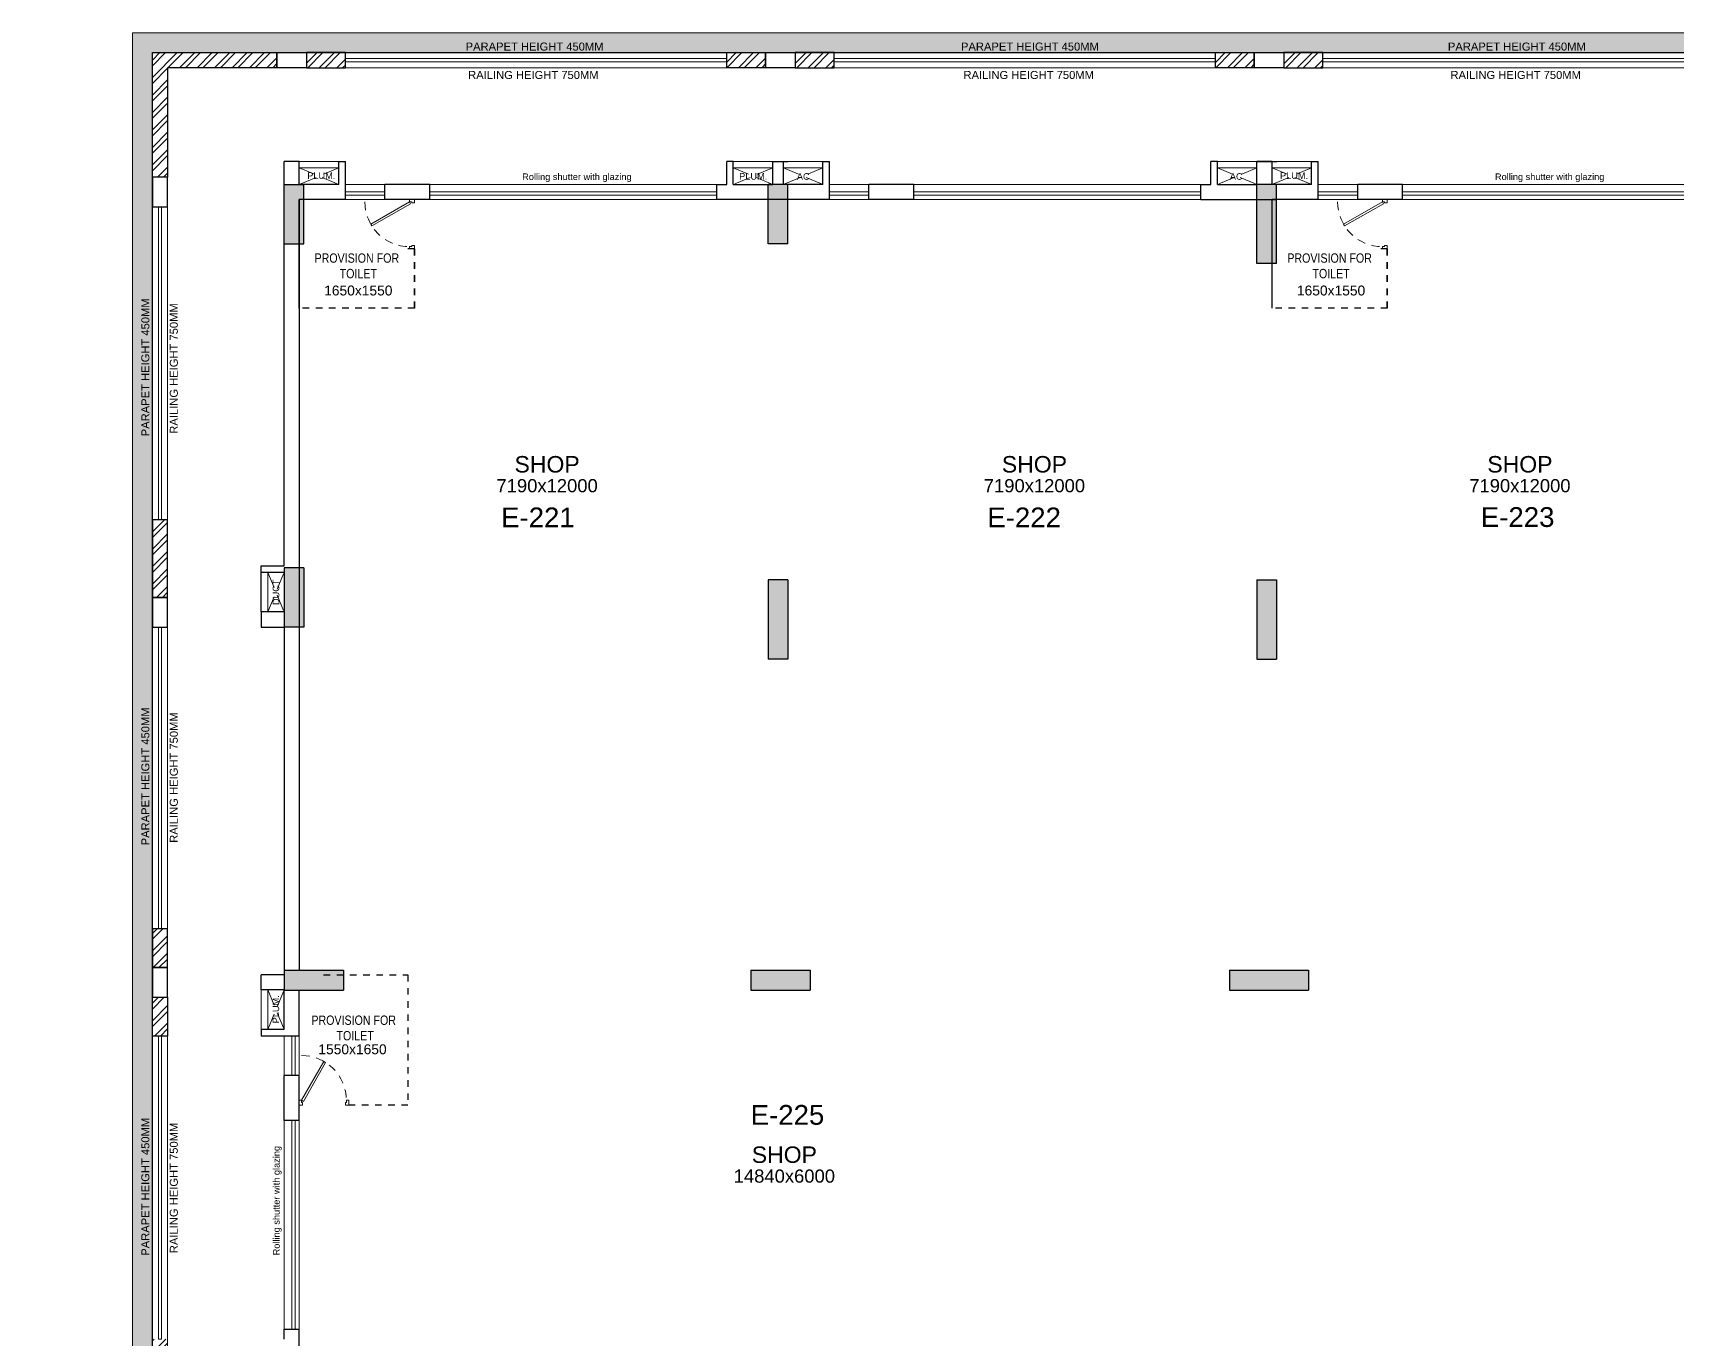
# Model space of a CAD drawing. Header units: metres. Extents: x 9819 to 10514, y 4405 to 4599.
# Drawn here: x 10268.53 to 10293.5, y 4477.4 to 4497.23 of the extents above; entities that cross this region are included whole.
import ezdxf
from ezdxf.enums import TextEntityAlignment as Align

# ---------------------------------------------------------------- set-up
doc = ezdxf.new("R2010")
doc.units = ezdxf.units.M
doc.header["$MEASUREMENT"] = 0
doc.linetypes.add('DASHED2', pattern=[0.375, 0.25, -0.125])
doc.linetypes.add('HIDDEN', pattern=[0.375, 0.25, -0.125])
for name, color, linetype, lineweight in [('A_BUP AREA', 2, 'Continuous', 25), ('A_COMMENTS', 3, 'Continuous', 0), ('A_CONC', 1, 'Continuous', 30), ('A_DOOR-WIN', 23, 'Continuous', 9), ('A_DOTTED', 8, 'HIDDEN', 0), ('A_GLAZE', 140, 'Continuous', 5), ('A_LEDGE', 252, 'Continuous', 15), ('A_SHOP NO.', 113, 'Continuous', 5), ('A_SILL 0.09', 9, 'Continuous', 9), ('A_SILL 0.25', 25, 'Continuous', 15), ('A_TEXT', 7, 'Continuous', 5), ('A_WALL', 7, 'Continuous', 30), ('A_Wall Hatch', 8, 'Continuous', 5), ('Doorline', 251, 'DASHED2', 13)]:
    doc.layers.add(name, color=color, linetype=linetype, lineweight=lineweight)
doc.layers.add('A_COL. NO', color=4, linetype='Continuous')
doc.layers.add('STRU. COL.', color=1, linetype='Continuous')
doc.layers.get('A_COL. NO').off()
doc.styles.add('A', font='ARIALN.TTF')
doc.styles.get("Standard").update_dxf_attribs({"font": 'arial.ttf'})

# ---------------------------------------------------------------- blocks, each defined once
blk = doc.blocks.new('D 750')
at = {"layer": 'A_DOOR-WIN'}
for points in [[(-0.372, 0.665), (-0.035, 0.075), (-0.063, 0.059), (-0.4, 0.649)], [(-0.75, 0.075), (-0.75, 0), (-0.7, 0), (-0.7, 0.043), (-0.715, 0.043), (-0.715, 0.075)], [(0, 0.075), (0, 0), (-0.05, 0), (-0.05, 0.043), (-0.035, 0.043), (-0.035, 0.075)]]:
    blk.add_lwpolyline(points, close=True, dxfattribs=at)
at = {"layer": 'Doorline', "ltscale": 0.5}
blk.add_arc((-0.035, 0.075), 0.68, 90, 180, dxfattribs=at)
blk = doc.blocks.new('Typical shops 2nd')
at = {"layer": 'A_DOOR-WIN'}
for p, q in [((0.465, -5.38), (0.465, -2.21)), ((0.515, -5.38), (0.515, -2.21))]:
    blk.add_line(p, q, dxfattribs=at)
at = {"layer": 'A_DOTTED'}
for p, q in [((0.1, -0.83), (0.35, -0.23)), ((0.1, -0.23), (0.35, -0.83))]:
    blk.add_line(p, q, dxfattribs=at)
at = {"layer": 'A_GLAZE'}
for p, q in [((0.465, -1.53), (0.465, -0.93)), ((0.515, -1.53), (0.515, -0.93))]:
    blk.add_line(p, q, dxfattribs=at)
at = {"layer": 'A_LEDGE'}
for p, q in [((0, -0.83), (0, -0.23)), ((0.1, -0.83), (0.1, -0.23))]:
    blk.add_line(p, q, dxfattribs=at)
at = {"layer": 'A_SILL 0.09'}
for p, q in [((0.35, -1.53), (0.35, -0.93)), ((0.58, -1.53), (0.58, -0.93)), ((0.35, -5.38), (0.35, -2.21)), ((0.58, -2.21), (0.58, -5.38))]:
    blk.add_line(p, q, dxfattribs=at)
at = {"layer": 'A_WALL'}
for p, q in [((0, -0.23), (0, 0)), ((0.35, -0.23), (0, -0.23)), ((0.35, -0.83), (0.35, -0.23)), ((0.58, -0.93), (0.58, -0.23)), ((0.35, -0.83), (0, -0.83)), ((0, -0.83), (0, -0.93)), ((0.58, -0.93), (0, -0.93)), ((0.35, -2.21), (0.35, -1.53)), ((0.58, -1.53), (0.35, -1.53)), ((0.58, -2.21), (0.58, -1.53)), ((0.58, -2.21), (0.35, -2.21)), ((0.35, -5.53), (0.35, -5.38)), ((0.35, -5.38), (0.58, -5.38)), ((0.58, -6.46), (0.58, -5.38))]:
    blk.add_line(p, q, dxfattribs=at)
at = {"layer": 'A_WALL', "color": 252, "linetype": 'DASHED2', "ltscale": 0.3, "true_color": 0x939598}
blk.add_lwpolyline([(0.95, 0), (2.23, 0), (2.23, -1.98), (1.33, -1.98)], dxfattribs=at)
at = {"layer": 'A_DOOR-WIN', "xscale": -1}
blk.add_blockref('D 750', (0.58, -1.98), dxfattribs=at)
at = {"insert": (0.419, -0.618), "char_height": 0.1411, "width": 1.97366, "attachment_point": 1, "style": 'A'}
blk.add_mtext('\\pxqc;PROVISION FOR\\P TOILET ', dxfattribs=at)
at = {"layer": 'A_TEXT'}
for s, p in [('PLUM.', (0.274, -0.523)), ('Rolling shutter with glazing', (0.282, -3.428))]:
    blk.add_text(s, height=0.1, rotation=90, dxfattribs=at).set_placement(p, align=Align.CENTER)
for s, height, p in [('1550x1650', 0.15, (1.388, -1.205)), ('SHOP', 0.25, (7.945, -2.855)), ('14840x6000', 0.2, (7.945, -3.155))]:
    blk.add_text(s, height=height, dxfattribs=at).set_placement(p, align=Align.CENTER)
blk = doc.blocks.new('col')
at = {"linetype": 'Continuous'}
blk.add_hatch(color=256, dxfattribs=at).paths.add_polyline_path([(0, 0), (1, 0), (1, 1), (0, 1), (0, 0)])
at = {"linetype": 'Continuous', "lineweight": 25}
for p, q in [((0, 1), (1, 1)), ((0, 1), (0, 0)), ((1, 1), (1, 0)), ((0, 0), (1, 0))]:
    blk.add_line(p, q, dxfattribs=at)
blk = doc.blocks.new('WING-E REVISED COLU.')
at = {"layer": 'STRU. COL.', "zscale": 0.23}
for p, xscale, yscale, rotation in [((5452.425, -8836.166), -0.3, 0.9, 180), ((5460.075, -8836.166), 0.3, 0.9, 180), ((5467.495, -8836.166), 0.3, 1.2, 180), ((5467.495, -8842.171), -1.2, 0.3, 90)]:
    blk.add_blockref('col', p, dxfattribs=dict(at, xscale=xscale, yscale=yscale, rotation=rotation))
for p, xscale, yscale in [((5452.725, -8842.886), -0.3, 0.9), ((5460.075, -8843.371), -0.3, 1.2), ((5452.425, -8848.396), 0.9, 0.3), ((5459.51, -8848.396), 0.9, 0.3), ((5466.78, -8848.396), 1.2, 0.3)]:
    blk.add_blockref('col', p, dxfattribs=dict(at, xscale=xscale, yscale=yscale))
blk = doc.blocks.new('A$C682559e5')
at = {"lineweight": 30, "true_color": 0x636466}
h = blk.add_hatch(dxfattribs=at)
h.set_pattern_fill('ANSI32', color=251, scale=0.5)
h.set_pattern_definition([(45, (-9910.29707, -4328.92705), (-0.1325825215, 0.1325825215), []), (45, (-9910.20869, -4328.92705), (-0.1325825215, 0.1325825215), [])])
h.paths.add_polyline_path([(-1.89, 78.31), (-1.89, 78.08), (-0.23, 78.08), (-0.23, 76.42), (0, 76.42), (0, 78.31)])
h.paths.add_polyline_path([(0, 75.38), (0, 75.97), (-0.23, 75.97), (-0.23, 75.38)])
h.paths.add_polyline_path([(0, 64.55), (0, 63.96), (-0.23, 63.96), (-0.23, 64.55)])
h.paths.add_polyline_path([(0, 62.92), (0, 63.51), (-0.23, 63.51), (-0.23, 62.92)])
h.paths.add_polyline_path([(0, 58.32), (0, 57.73), (-0.23, 57.73), (-0.23, 58.32)])
h.paths.add_polyline_path([(0, 56.69), (0, 57.28), (-0.23, 57.28), (-0.23, 56.69)])
h.paths.add_polyline_path([(0, 52.09), (0, 51.5), (-0.23, 51.5), (-0.23, 52.09)])
h.paths.add_polyline_path([(0, 50.46), (0, 51.05), (-0.23, 51.05), (-0.23, 50.46)])
h.paths.add_polyline_path([(0, 45.86), (0, 45.27), (-0.23, 45.27), (-0.23, 45.86)])
h.paths.add_polyline_path([(0, 44.23), (0, 44.82), (-0.23, 44.82), (-0.23, 44.23)])
h.paths.add_polyline_path([(0, 39.63), (0, 39.04), (-0.23, 39.04), (-0.23, 39.63)])
h.paths.add_polyline_path([(0, 38), (0, 38.59), (-0.23, 38.59), (-0.23, 38)])
h.paths.add_polyline_path([(0, 33.62), (0, 33.03), (-0.23, 33.03), (-0.23, 33.62)])
h.paths.add_polyline_path([(0, 31.99), (0, 32.58), (-0.23, 32.58), (-0.23, 31.99)])
h.paths.add_polyline_path([(0, 25.76), (0, 26.35), (-0.23, 26.35), (-0.23, 25.76)])
h.paths.add_polyline_path([(0, 27.39), (0, 26.8), (-0.23, 26.8), (-0.23, 27.39)])
h.paths.add_polyline_path([(0, 21.16), (0, 20.57), (-0.23, 20.57), (-0.23, 21.16)])
h.paths.add_polyline_path([(0, 19.53), (0, 20.12), (-0.23, 20.12), (-0.23, 19.53)])
h.paths.add_polyline_path([(0, 13.3), (0, 13.89), (-0.23, 13.89), (-0.23, 13.3)])
h.paths.add_polyline_path([(0, 14.93), (0, 14.34), (-0.23, 14.34), (-0.23, 14.93)])
h.paths.add_polyline_path([(0, 7.09), (0, 8.27), (-0.23, 8.27), (-0.23, 7.09)])
h.paths.add_polyline_path([(-1.89, 0), (-1.89, 0.23), (-0.23, 0.23), (-0.23, 1.89), (0, 1.89), (0, 0)])
h.paths.add_polyline_path([(-2.93, 0), (-2.34, 0), (-2.34, 0.23), (-2.93, 0.23)])
h.paths.add_polyline_path([(-8.72, 0), (-9.31, 0), (-9.31, 0.23), (-8.72, 0.23)])
h.paths.add_polyline_path([(-10.35, 0), (-9.76, 0), (-9.76, 0.23), (-10.35, 0.23)])
h.paths.add_polyline_path([(-25.19, 0), (-24.6, 0), (-24.6, 0.23), (-25.19, 0.23)])
h.paths.add_polyline_path([(-23.56, 0), (-24.15, 0), (-24.15, 0.23), (-23.56, 0.23)])
h.paths.add_polyline_path([(-17.77, 0), (-17.18, 0), (-17.18, 0.23), (-17.77, 0.23)])
h.paths.add_polyline_path([(-16.14, 0), (-16.73, 0), (-16.73, 0.23), (-16.14, 0.23)])
h.paths.add_polyline_path([(-32.02, 0), (-32.02, 0.23), (-33.68, 0.23), (-33.68, 1.89), (-33.91, 1.89), (-33.91, 0)])
h.paths.add_polyline_path([(-31.57, 0), (-30.98, 0), (-30.98, 0.23), (-31.57, 0.23)])
h.paths.add_polyline_path([(-33.91, 7.09), (-33.91, 8.27), (-33.68, 8.27), (-33.68, 7.09)])
h.paths.add_polyline_path([(-33.91, 13.3), (-33.91, 13.89), (-33.68, 13.89), (-33.68, 13.3)])
h.paths.add_polyline_path([(-33.91, 14.93), (-33.91, 14.34), (-33.68, 14.34), (-33.68, 14.93)])
h.paths.add_polyline_path([(-33.91, 19.53), (-33.91, 20.12), (-33.68, 20.12), (-33.68, 19.53)])
h.paths.add_polyline_path([(-33.91, 21.16), (-33.91, 20.57), (-33.68, 20.57), (-33.68, 21.16)])
h.paths.add_polyline_path([(-33.91, 25.76), (-33.91, 26.35), (-33.68, 26.35), (-33.68, 25.76)])
h.paths.add_polyline_path([(-33.91, 27.39), (-33.91, 26.8), (-33.68, 26.8), (-33.68, 27.39)])
h.paths.add_polyline_path([(-33.91, 31.99), (-33.91, 32.58), (-33.68, 32.58), (-33.68, 31.99)])
h.paths.add_polyline_path([(-33.91, 33.62), (-33.91, 33.03), (-33.68, 33.03), (-33.68, 33.62)])
h.paths.add_polyline_path([(-33.91, 38), (-33.91, 38.59), (-33.68, 38.59), (-33.68, 38)])
h.paths.add_polyline_path([(-33.91, 39.63), (-33.91, 39.04), (-33.68, 39.04), (-33.68, 39.63)])
h.paths.add_polyline_path([(-33.91, 44.23), (-33.91, 44.82), (-33.68, 44.82), (-33.68, 44.23)])
h.paths.add_polyline_path([(-33.91, 45.86), (-33.91, 45.27), (-33.68, 45.27), (-33.68, 45.86)])
h.paths.add_polyline_path([(-33.91, 50.46), (-33.91, 51.05), (-33.68, 51.05), (-33.68, 50.46)])
h.paths.add_polyline_path([(-33.91, 52.09), (-33.91, 51.5), (-33.68, 51.5), (-33.68, 52.09)])
h.paths.add_polyline_path([(-33.91, 56.69), (-33.91, 57.28), (-33.68, 57.28), (-33.68, 56.69)])
h.paths.add_polyline_path([(-33.91, 58.32), (-33.91, 57.73), (-33.68, 57.73), (-33.68, 58.32)])
h.paths.add_polyline_path([(-33.91, 62.92), (-33.91, 63.51), (-33.68, 63.51), (-33.68, 62.92)])
h.paths.add_polyline_path([(-33.91, 64.55), (-33.91, 63.96), (-33.68, 63.96), (-33.68, 64.55)])
h.paths.add_polyline_path([(-33.91, 75.38), (-33.91, 75.97), (-33.68, 75.97), (-33.68, 75.38)])
h.paths.add_polyline_path([(-32.02, 78.31), (-32.02, 78.08), (-33.68, 78.08), (-33.68, 76.42), (-33.91, 76.42), (-33.91, 78.31)])
at = {"layer": 'A_CONC'}
for points in [[(0, 14.34), (-0.23, 14.34), (-0.23, 13.89), (0, 13.89)], [(0, 8.72), (-0.23, 8.72), (-0.23, 8.27), (0, 8.27)], [(0, 2.34), (-0.23, 2.34), (-0.23, 1.89), (0, 1.89)], [(-16.73, 0.23), (-16.73, 0), (-17.18, 0), (-17.18, 0.23)], [(-9.31, 0.23), (-9.31, 0), (-9.76, 0), (-9.76, 0.23)], [(-1.89, 0.23), (-1.89, 0), (-2.34, 0), (-2.34, 0.23)]]:
    blk.add_lwpolyline(points, close=True, dxfattribs=at)
at = {"layer": 'A_WALL'}
for points in [[(0, 14.93), (0, 14.34), (-0.23, 14.34), (-0.23, 14.93)], [(0, 13.3), (0, 13.89), (-0.23, 13.89), (-0.23, 13.3)], [(0, 7.09), (0, 8.27), (-0.23, 8.27), (-0.23, 7.09)], [(-1.89, 0), (-1.89, 0.23), (-0.23, 0.23), (-0.23, 1.89), (0, 1.89), (0, 0)], [(-17.77, 0), (-17.18, 0), (-17.18, 0.23), (-17.77, 0.23)], [(-16.14, 0), (-16.73, 0), (-16.73, 0.23), (-16.14, 0.23)], [(-10.35, 0), (-9.76, 0), (-9.76, 0.23), (-10.35, 0.23)], [(-8.72, 0), (-9.31, 0), (-9.31, 0.23), (-8.72, 0.23)], [(-2.93, 0), (-2.34, 0), (-2.34, 0.23), (-2.93, 0.23)]]:
    blk.add_lwpolyline(points, close=True, dxfattribs=at)
blk = doc.blocks.new('A$C71813cf5')
at = {"transparency": 33554493}
h = blk.add_hatch(color=256, dxfattribs=at)
h.dxf.hatch_style = 1
h.paths.add_polyline_path([(2.3, 2.3), (-32.21, 2.3), (-32.21, -76.61), (2.3, -76.61)])
h.paths.add_polyline_path([(2, 2), (-31.91, 2), (-31.91, -76.31), (2, -76.31)], flags=16)
blk.add_lwpolyline([(2.3, -31.62), (2.3, 2.3), (-32.21, 2.3), (-32.21, -31.62)])
at = {"layer": 'A_GLAZE'}
for points in [[(-23.19, 1.86), (-23.19, 1.91), (-28.98, 1.91), (-28.98, 1.86)], [(-15.77, 1.86), (-15.77, 1.91), (-21.56, 1.91), (-21.56, 1.86)], [(-8.35, 1.86), (-8.35, 1.91), (-14.14, 1.91), (-14.14, 1.86)], [(-31.77, -0.34), (-31.82, -0.34), (-31.82, -5.09), (-31.77, -5.09)], [(-31.77, -6.72), (-31.82, -6.72), (-31.82, -11.3), (-31.77, -11.3)]]:
    blk.add_lwpolyline(points, close=True, dxfattribs=at)
at = {"layer": 'A_GLAZE', "elevation": 0}
blk.add_lwpolyline([(-31.77, -12.93), (-31.82, -12.93), (-31.82, -17.53), (-31.77, -17.53)], close=True, dxfattribs=at)
at = {"layer": 'A_SILL 0.25'}
blk.add_lwpolyline([(1.77, -31.62), (1.77, 1.77), (-31.68, 1.77), (-31.68, -31.62)], dxfattribs=at)
at = {"layer": 'A_TEXT', "color": 32, "true_color": 0xcd6928}
blk.add_lwpolyline([(-31.91, -36), (-31.91, -76.31), (2, -76.31), (2, 2), (-31.91, 2), (-31.91, -31.62)], dxfattribs=at)
at = {"rotation": 180}
blk.add_blockref('A$C682559e5', (-31.91, 2), dxfattribs=at)
at = {"layer": 'A_TEXT', "color": 32, "true_color": 0xcd6928, "char_height": 0.1215, "attachment_point": 1}
for insert in [(-27.154, 2.153, 0), (-19.633, 2.153, 0), (-12.24, 2.153, 0)]:
    blk.add_mtext_dynamic_manual_height_columns('PARAPET HEIGHT 450MM', width=3.42392, gutter_width=0.931, heights=[0], dxfattribs=dict(at, insert=insert))
at = {"layer": 'A_TEXT', "color": 4, "char_height": 0.1215, "attachment_point": 1}
for insert in [(-27.116, 1.722, 0), (-19.595, 1.722, 0), (-12.201, 1.722, 0)]:
    blk.add_mtext_dynamic_manual_height_columns('RAILING HEIGHT 750MM', width=3.42392, gutter_width=0.931, heights=[0], dxfattribs=dict(at, insert=insert))
at = {"layer": 'A_TEXT', "color": 32, "true_color": 0xcd6928, "char_height": 0.1215, "attachment_point": 1, "rotation": 90}
for insert in [(-32.078, -3.824, 0), (-32.078, -10.034, 0), (-32.078, -16.264)]:
    blk.add_mtext_dynamic_manual_height_columns('PARAPET HEIGHT 450MM', width=3.42392, gutter_width=0.931, heights=[0], dxfattribs=dict(at, insert=insert))
at = {"layer": 'A_TEXT', "color": 4, "char_height": 0.1215, "attachment_point": 1, "rotation": 90}
for insert in [(-31.646, -3.785, 0), (-31.646, -9.995, 0), (-31.646, -16.225)]:
    blk.add_mtext_dynamic_manual_height_columns('RAILING HEIGHT 750MM', width=3.42392, gutter_width=0.931, heights=[0], dxfattribs=dict(at, insert=insert))
blk = doc.blocks.new('A$C7465e08f')
at = {"layer": 'A_DOOR-WIN'}
for p, q in [((2.21, -0.465), (6.57, -0.465)), ((9.56, -0.465), (13.92, -0.465)), ((2.21, -0.515), (6.57, -0.515)), ((9.56, -0.515), (13.92, -0.515))]:
    blk.add_line(p, q, dxfattribs=at)
at = {"layer": 'A_DOTTED'}
for p, q in [((0.83, -0.1), (0.23, -0.35)), ((0.23, -0.1), (0.83, -0.35)), ((7.42, -0.1), (6.82, -0.35)), ((6.82, -0.1), (7.42, -0.35)), ((8.18, -0.1), (7.58, -0.35)), ((7.58, -0.1), (8.18, -0.35)), ((14.77, -0.1), (14.17, -0.35)), ((14.17, -0.1), (14.77, -0.35))]:
    blk.add_line(p, q, dxfattribs=at)
at = {"layer": 'A_GLAZE'}
for p, q in [((1.53, -0.465), (0.93, -0.465)), ((8.88, -0.465), (8.28, -0.465)), ((1.53, -0.515), (0.93, -0.515)), ((8.88, -0.515), (8.28, -0.515))]:
    blk.add_line(p, q, dxfattribs=at)
at = {"layer": 'A_LEDGE'}
for p, q in [((0.83, 0), (0.23, 0)), ((6.82, 0), (7.42, 0)), ((14.17, 0), (14.77, 0)), ((0.83, -0.1), (0.23, -0.1)), ((6.82, -0.1), (7.42, -0.1)), ((8.18, 0), (7.58, 0)), ((8.18, -0.1), (7.58, -0.1)), ((14.17, -0.1), (14.77, -0.1))]:
    blk.add_line(p, q, dxfattribs=at)
at = {"layer": 'A_SILL 0.09'}
for p, q in [((1.53, -0.35), (0.93, -0.35)), ((2.21, -0.35), (6.57, -0.35)), ((8.88, -0.35), (8.28, -0.35)), ((9.56, -0.35), (13.92, -0.35)), ((1.53, -0.58), (0.93, -0.58)), ((6.57, -0.58), (2.21, -0.58)), ((8.88, -0.58), (8.28, -0.58)), ((13.92, -0.58), (9.56, -0.58))]:
    blk.add_line(p, q, dxfattribs=at)
at = {"layer": 'A_WALL'}
for p, q in [((0.23, 0), (0, 0)), ((0.23, -0.35), (0.23, 0)), ((0.83, -0.35), (0.83, 0)), ((0.83, 0), (0.93, 0)), ((0.93, -0.58), (0.93, 0)), ((6.72, -0.35), (6.72, 0)), ((6.82, 0), (6.72, 0)), ((6.82, -0.35), (6.82, 0)), ((7.42, -0.35), (7.42, 0)), ((7.42, 0), (7.65, 0)), ((14.07, -0.35), (14.07, 0)), ((14.17, 0), (14.07, 0)), ((14.17, -0.35), (14.17, 0)), ((14.77, -0.35), (14.77, 0)), ((14.77, 0), (15.07, 0)), ((7.58, -0.35), (7.58, 0)), ((8.18, -0.35), (8.18, 0)), ((8.18, 0), (8.28, 0)), ((8.28, -0.58), (8.28, 0)), ((0.83, -0.35), (0.23, -0.35)), ((2.21, -0.35), (1.53, -0.35)), ((1.53, -0.58), (1.53, -0.35)), ((2.21, -0.58), (2.21, -0.35)), ((6.57, -0.35), (6.72, -0.35)), ((6.57, -0.58), (6.57, -0.35)), ((6.82, -0.35), (7.42, -0.35)), ((8.18, -0.35), (7.58, -0.35)), ((9.56, -0.35), (8.88, -0.35)), ((8.88, -0.58), (8.88, -0.35)), ((9.56, -0.58), (9.56, -0.35)), ((13.92, -0.35), (14.07, -0.35)), ((13.92, -0.58), (13.92, -0.35)), ((14.17, -0.35), (14.77, -0.35)), ((0.93, -0.58), (0.23, -0.58)), ((2.21, -0.58), (1.53, -0.58)), ((8.28, -0.58), (6.57, -0.58)), ((9.56, -0.58), (8.88, -0.58)), ((13.92, -0.58), (15.07, -0.58)), ((1.98, -1.33), (1.88, -1.33))]:
    blk.add_line(p, q, dxfattribs=at)
at = {"layer": 'A_WALL', "color": 252, "linetype": 'DASHED2', "ltscale": 0.3, "true_color": 0x939598}
for p, q in [((0.23, -2.13), (0.23, -0.58)), ((1.98, -2.23), (1.98, -1.33)), ((1.98, -2.23), (0.23, -2.23))]:
    blk.add_line(p, q, dxfattribs=at)
blk.add_lwpolyline([(1.98, -1.33), (1.98, -2.23), (0.23, -2.23), (0.23, -0.58)], dxfattribs=at)
at = {"layer": 'A_DOOR-WIN', "rotation": 90}
blk.add_blockref('D 750', (1.98, -0.58), dxfattribs=at)
at = {"insert": (0.117, -1.398), "char_height": 0.1411, "width": 1.97366, "attachment_point": 1, "style": 'A'}
blk.add_mtext('\\pxqc;PROVISION FOR\\P TOILET ', dxfattribs=at)
at = {"layer": 'A_TEXT'}
for s, height, p in [('PLUM.', 0.1, (0.564, -0.267)), ('Rolling shutter with glazing', 0.1, (4.445, -0.284)), ('PLUM.', 0.1, (7.122, -0.278)), ('AC', 0.1, (7.882, -0.28)), ('AC', 0.1, (14.456, -0.28)), ('1650x1550', 0.15, (1.126, -2.036)), ('SHOP', 0.25, (3.993, -4.724)), ('SHOP', 0.25, (11.392, -4.724)), ('7190x12000', 0.2, (3.993, -5.024)), ('7190x12000', 0.2, (11.392, -5.024))]:
    blk.add_text(s, height=height, dxfattribs=at).set_placement(p, align=Align.CENTER)

msp = doc.modelspace()

# ---------------------------------------------------------------- linework, layer by layer
at = {"layer": 'A_BUP AREA'}
msp.add_lwpolyline([(10270.3464, 4496.9328), (10304.2564, 4496.9328), (10304.2564, 4418.6228), (10270.3464, 4418.6228)], close=True, dxfattribs=at)
at = {"layer": 'A_COMMENTS'}
msp.add_lwpolyline([(10272.0964, 4488.4428), (10272.3464, 4488.4428), (10272.3464, 4489.0428), (10272.0964, 4489.0428)], close=True, dxfattribs=at)
at = {"layer": 'A_DOTTED'}
for p, q in [((10272.0964, 4489.0428), (10272.3464, 4488.4428)), ((10272.0964, 4488.4428), (10272.3464, 4489.0428))]:
    msp.add_line(p, q, dxfattribs=at)
at = {"layer": 'A_LEDGE'}
msp.add_line((10272.0964, 4489.0428), (10272.0964, 4488.4428), dxfattribs=at)
at = {"layer": 'A_SILL 0.25'}
for points in [[(10226.6364, 4424.8528), (10224.6364, 4424.8528), (10224.6364, 4496.9328), (10258.5464, 4496.9328), (10258.5464, 4464.2428), (10270.3464, 4464.2428), (10270.3464, 4496.9328), (10304.2564, 4496.9328), (10304.2564, 4464.2428), (10316.0564, 4464.2428), (10316.0564, 4496.9328), (10349.9664, 4496.9328), (10349.9664, 4418.6228), (10347.9664, 4418.6228)], [(10226.6364, 4425.0828), (10224.8664, 4425.0828), (10224.8664, 4496.7028), (10258.3164, 4496.7028), (10258.3164, 4464.0128), (10270.5764, 4464.0128), (10270.5764, 4496.7028), (10304.0264, 4496.7028), (10304.0264, 4464.0128), (10316.2864, 4464.0128), (10316.2864, 4496.7028), (10349.7364, 4496.7028), (10349.7364, 4418.8528), (10347.9664, 4418.8528)]]:
    msp.add_lwpolyline(points, dxfattribs=at)
at = {"layer": 'A_WALL'}
msp.add_line((10272.3464, 4489.0428), (10271.9964, 4489.0428), dxfattribs=at)
for points in [[(10271.9964, 4488.4428), (10271.9964, 4489.0428), (10271.9964, 4489.1428), (10272.3464, 4489.1428), (10272.3464, 4495.2828)], [(10272.5764, 4494.7028), (10272.5764, 4483.0028)], [(10272.3464, 4489.0428), (10272.3464, 4488.4428), (10271.9964, 4488.4428), (10271.9964, 4488.2128), (10272.3464, 4488.2128), (10272.3464, 4482.9328), (10271.9964, 4482.9328)]]:
    msp.add_lwpolyline(points, dxfattribs=at)

# ---------------------------------------------------------------- block references
for p in [(10272.3464, 4495.2828), (10287.1164, 4495.2828)]:
    msp.add_blockref('A$C7465e08f', p)
at = {"layer": 'A_COL. NO'}
msp.add_blockref('WING-E REVISED COLU.', (4819.9212, 13331.0986), dxfattribs=at)
at = {"layer": 'A_SILL 0.25'}
msp.add_blockref('A$C71813cf5', (10302.2564, 4494.9328), dxfattribs=at)
at = {"layer": 'A_Wall Hatch'}
msp.add_blockref('Typical shops 2nd', (10271.9964, 4482.9328), dxfattribs=at)

# ---------------------------------------------------------------- texts
at = {"layer": 'A_SHOP NO.'}
for s, p in [('E-221', (10276.1996, 4489.7272)), ('E-222', (10283.5816, 4489.7272)), ('E-223', (10291.0751, 4489.7325)), ('E-225', (10279.9885, 4480.6571))]:
    msp.add_text(s, height=0.3, dxfattribs=at).set_placement(p, align=Align.CENTER)
at = {"layer": 'A_TEXT'}
msp.add_text('DUCT', height=0.1, rotation=90, dxfattribs=at).set_placement((10272.2726, 4488.7404), align=Align.CENTER)

doc.saveas('drawing.dxf')
